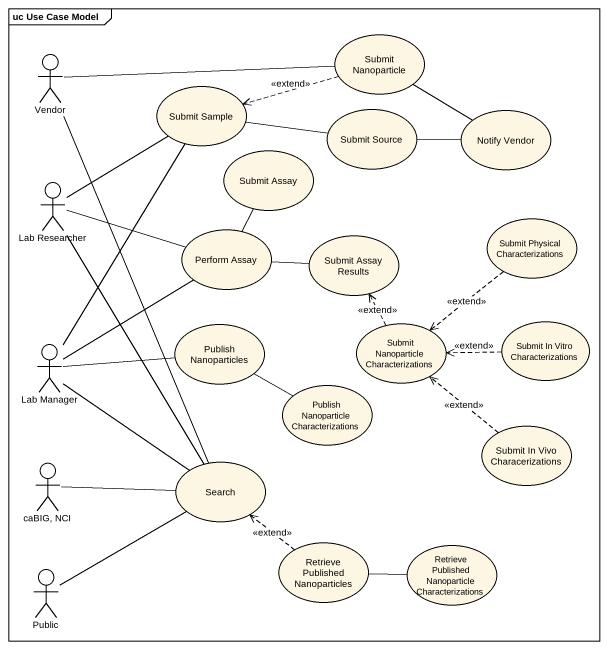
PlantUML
@startuml
mainframe uc Use Case Model
usecase "Submit Nanoparticle" as Submit_Nanoparticle
actor Vendor
usecase "Submit Sample" as Submit_Sample
usecase "Submit Source" as Submit_Source
usecase "Notify Vendor" as Notify_Vendor
usecase "Submit Assay" as Submit_Assay
actor "Lab Researcher" as Lab_Researcher
usecase "Perform Assay" as Perform_Assay
usecase "Submit Assay Results" as Submit_Assay_Results
usecase "Submit Physical Characterizations" as Submit_Physical
actor "Lab Manager" as Lab_Manager
usecase "Publish Nanoparticles" as Publish_Nanoparticles
usecase "Submit Nanoparticle Characterizations" as Submit_Nanoparticle_2
usecase "Submit In Vitro Characterizations" as Submit_In_Vitro
usecase "Publish Nanoparticle Characterizations" as Publish_Nanoparticle
usecase "Submit In Vivo Characerizations" as Submit_In_Vivo
actor "caBIG, NCI" as caBIG_NCI
usecase Search
usecase "Retrieve Published Nanoparticles" as Retrieve_Published
usecase "Retrieve Published Nanoparticle Characterizations" as Retrieve_Published_2
actor Public
Submit_Nanoparticle .left.> Submit_Sample : <<extend>>
Vendor -right- Submit_Nanoparticle
Vendor -- Search
Submit_Sample -right- Submit_Source
Submit_Source -right- Notify_Vendor
Notify_Vendor -left- Submit_Nanoparticle
Submit_Assay -- Perform_Assay
Lab_Researcher -up- Submit_Sample
Lab_Researcher -right- Perform_Assay
Lab_Researcher -- Search
Perform_Assay -right- Submit_Assay_Results
Submit_Physical ..> Submit_Nanoparticle_2 : <<extend>>
Lab_Manager -up- Submit_Sample
Lab_Manager -up- Perform_Assay
Lab_Manager -right- Publish_Nanoparticles
Lab_Manager -- Search
Submit_Nanoparticle_2 .up.> Submit_Assay_Results : <<extend>>
Submit_In_Vitro .left.> Submit_Nanoparticle_2 : <<extend>>
Publish_Nanoparticle -left- Publish_Nanoparticles
Submit_In_Vivo .up.> Submit_Nanoparticle_2 : <<extend>>
caBIG_NCI -right- Search
Retrieve_Published .up.> Search : <<extend>>
Retrieve_Published_2 -left- Retrieve_Published
Public -up- Search
@enduml
